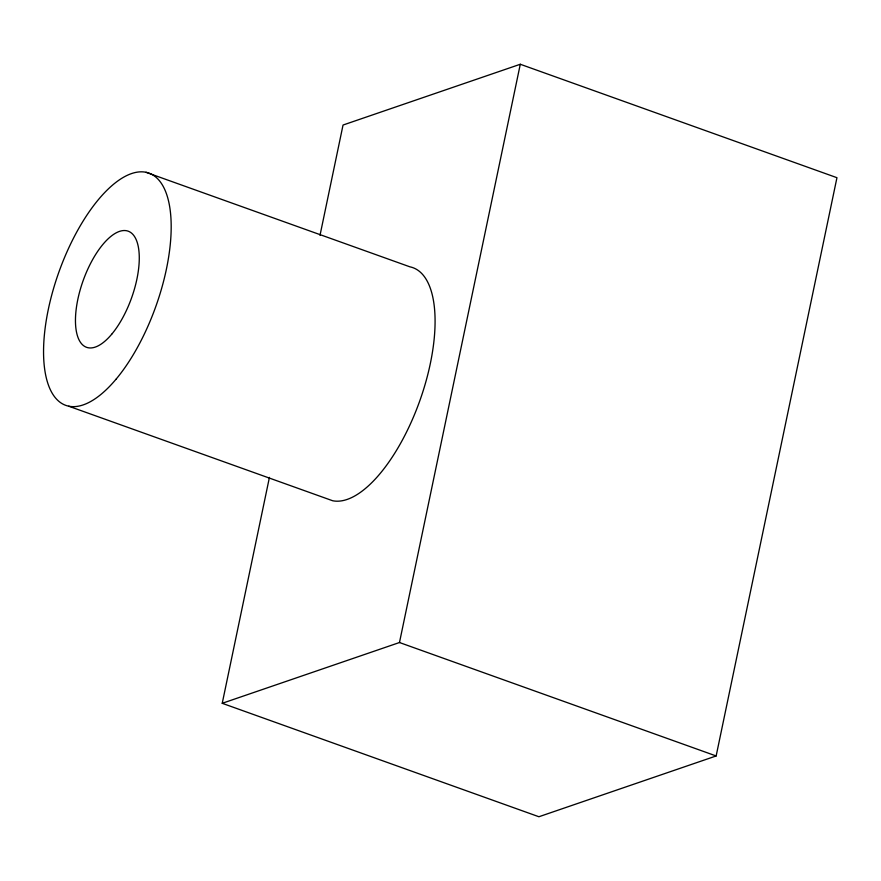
<?xml version="1.0" encoding="UTF-8"?>
<svg xmlns="http://www.w3.org/2000/svg" width="881" height="881" viewBox="0 0 881 881"><rect width="100%" height="100%" fill="white"/><g stroke="black" fill="none" stroke-linecap="round" stroke-linejoin="round"><path stroke-width="1.32" d="M320.012 235.315L343.039 125.036L520.286 64.258L836.95 177.698L716.143 755.964L538.908 816.742L222.232 703.302L269.432 477.381M222.232 703.302L399.478 642.524L520.286 64.258M146.004 172.291L409.885 266.822A123.351 51.428 -70.3 0 1 422.076 394.148A123.351 51.428 -70.3 0 1 332.633 500.738L68.74 406.207M399.478 642.524L716.143 755.964M115.984 379.282A123.351 51.428 -70.3 0 0 157.831 178.964A123.351 51.428 -70.3 0 0 48.29 309.506A123.351 51.428 -70.3 0 0 115.984 379.282M111.678 334.262A61.681 25.714 -70.3 0 0 132.602 234.104A61.681 25.714 -70.3 0 0 77.825 299.375A61.681 25.714 -70.3 0 0 111.678 334.262"/></g></svg>
